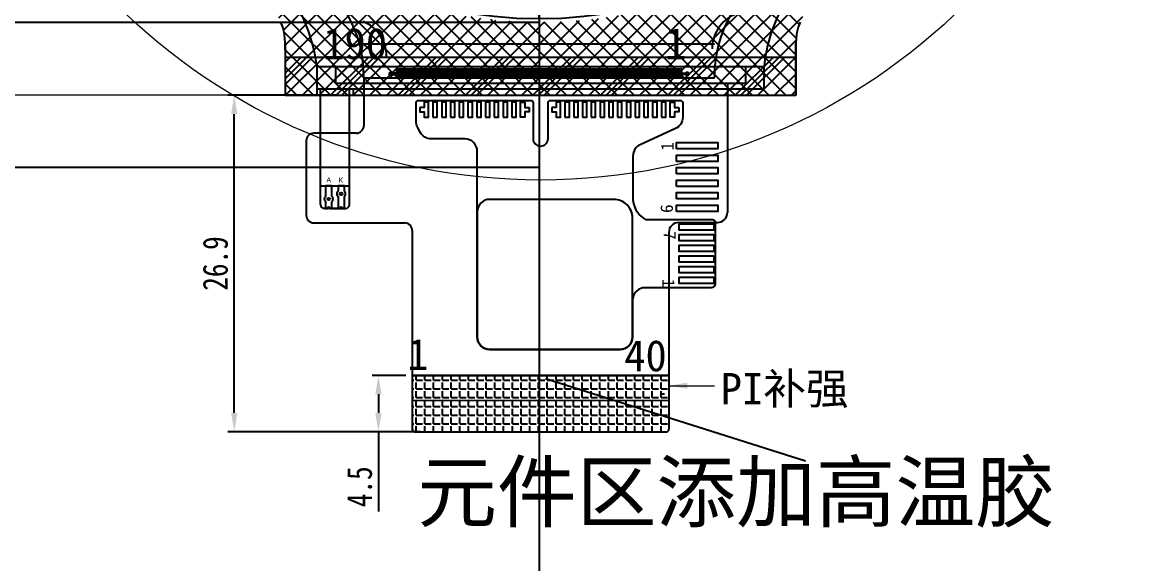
# Model space of a CAD drawing. Header units: millimetres. Extents: x -2894 to 5479, y -6001 to -1211.
# Drawn here: x 5105.6 to 5194.9, y -5874.8 to -5831.5 of the extents above; entities that cross this region are included whole.
import ezdxf

# ---------------------------------------------------------------- set-up
doc = ezdxf.new("R2010")
doc.units = ezdxf.units.MM
doc.header["$LTSCALE"] = 0.2
doc.header["$MEASUREMENT"] = 0
doc.linetypes.add('CENTER', pattern=[50.8, 31.75, -6.35, 6.35, -6.35])
doc.linetypes.add('CENTER2', pattern=[28.575, 19.05, -3.175, 3.175, -3.175])
for name, color, linetype in [('BL', 7, 'Continuous'), ('DIM-1', 3, 'Continuous'), ('FPC', 40, 'Continuous'), ('L91', 3, 'Continuous'), ('LCD_FPC', 22, 'Continuous'), ('Sensor', 7, 'Continuous'), ('其它', 7, 'Continuous'), ('背胶', 2, 'Continuous'), ('铁框', 6, 'Continuous')]:
    doc.layers.add(name, color=color, linetype=linetype)
doc.layers.add('CENTER', color=1, linetype='CENTER2', lineweight=9)
doc.layers.add('dim', color=4, linetype='Continuous', lineweight=9)
doc.styles.add('AAAAAA', font='arial.ttf')
doc.styles.get("Standard").update_dxf_attribs({"font": 'SimSun.ttf'})
doc.styles.add('TEXTSTYLE_0', font='SimSun.ttf', dxfattribs={"width": 0.8})
doc.styles.add('型式1', font='', dxfattribs={"height": 2})
doc.styles.add('宋体', font='SimSun.ttf')
doc.styles.add('样式 1', font='', dxfattribs={"width": 0.8})
doc.styles.get('型式1').set_extended_font_data('PMingLiU')
doc.styles.get('样式 1').set_extended_font_data('KaiTi_GB2312')
doc.dimstyles.new('1-1', dxfattribs={"dimscale": 0, "dimtxt": 8, "dimasz": 2.5, "dimexe": 1.25, "dimexo": 0.2, "dimtad": 1, "dimzin": 1, "dimdsep": 46, "dimtxsty": 'TEXTSTYLE_0', "dimcen": 1, "dimadec": 0, "dimazin": 0, "dimtfac": 1, "dimtmove": 0, "dimatfit": 3, "dimfxl": 1, "dimarcsym": 0})
doc.dimstyles.new('aaaaa', dxfattribs={"dimtxt": 2, "dimasz": 1.5, "dimexe": 0.5, "dimexo": 0.625, "dimgap": 0.5, "dimtad": 1, "dimzin": 1, "dimdsep": 46, "dimtxsty": 'AAAAAA', "dimcen": 0, "dimclrd": 256, "dimclre": 256, "dimclrt": 256, "dimadec": 0, "dimazin": 0, "dimtfac": 1, "dimtmove": 0, "dimatfit": 3, "dimfxl": 1, "dimlwd": -1, "dimlwe": -1, "dimarcsym": 0})
doc.dimstyles.get("Standard").update_dxf_attribs({"dimtxt": 0.18, "dimasz": 0.18, "dimexe": 0.18, "dimexo": 0.0625, "dimgap": 0.09, "dimtad": 0, "dimrnd": 0.001, "dimzin": 0, "dimdsep": 46, "dimtxsty": 'Standard', "dimcen": 0.09, "dimadec": 0, "dimazin": 0, "dimtfac": 1, "dimtofl": 0, "dimtmove": 0, "dimatfit": 3, "dimfxl": 1, "dimtolj": 1, "dimtzin": 0, "dimarcsym": 0})
doc.dimstyles.new('SYX', dxfattribs={"dimtxt": 2, "dimasz": 1.5, "dimexe": 0.5, "dimexo": 0.5, "dimgap": 0.5, "dimtad": 1, "dimdsep": 46, "dimtxsty": '样式 1', "dimcen": 2.5, "dimclrd": 256, "dimclre": 256, "dimclrt": 256, "dimadec": 0, "dimazin": 0, "dimtfac": 1, "dimtmove": 0, "dimatfit": 3, "dimfxl": 1, "dimarcsym": 0})
doc.dimstyles.new('研发标准', dxfattribs={"dimtxt": 2.5, "dimasz": 1, "dimexe": 0.5, "dimexo": 0.3, "dimgap": 0.2, "dimtad": 0, "dimzin": 1, "dimdsep": 46, "dimtxsty": '宋体', "dimcen": 0, "dimclrd": 104, "dimclre": 104, "dimclrt": 3, "dimadec": 0, "dimazin": 0, "dimtm": 1e-09, "dimtfac": 0.7, "dimtmove": 0, "dimatfit": 3, "dimfxl": 0.5, "dimtolj": 1, "dimlwd": 0, "dimlwe": 0, "dimarcsym": 0})

# ---------------------------------------------------------------- blocks, each defined once
blk = doc.blocks.new('*u49')
at = {"color": 2}
for p, q in [((-3298.778, -1918.615), (-3298.778, -1909.354)), ((-3296.478, -1918.615), (-3296.478, -1909.354)), ((-3298.778, -1917.115), (-3296.478, -1917.115)), ((-3296.978, -1918.915), (-3298.478, -1918.915)), ((-3297.878, -1918.915), (-3296.778, -1918.915)), ((-3297.878, -1918.915), (-3297.228, -1918.915))]:
    blk.add_line(p, q, dxfattribs=at)
for points in [[(-3297.878, -1917.947), (-3297.878, -1917.115), (-3298.378, -1917.115), (-3298.378, -1917.947)], [(-3297.878, -1917.947), (-3297.878, -1917.115), (-3298.378, -1917.115), (-3298.378, -1917.947)], [(-3296.878, -1917.526), (-3296.878, -1917.115), (-3297.378, -1917.115), (-3297.378, -1917.526)], [(-3296.878, -1917.526), (-3296.878, -1917.115), (-3297.378, -1917.115), (-3297.378, -1917.526)], [(-3298.378, -1918.394), (-3298.378, -1918.915), (-3298.228, -1918.915)], [(-3298.378, -1918.394), (-3298.378, -1918.915), (-3298.228, -1918.915)], [(-3298.028, -1918.915), (-3297.878, -1918.915), (-3297.878, -1918.394)], [(-3298.028, -1918.915), (-3297.878, -1918.915), (-3297.878, -1918.394)], [(-3297.378, -1917.973), (-3297.378, -1918.915), (-3297.228, -1918.915)], [(-3297.378, -1917.973), (-3297.378, -1918.915), (-3297.228, -1918.915)], [(-3297.028, -1918.915), (-3296.878, -1918.915), (-3296.878, -1917.973)], [(-3297.028, -1918.915), (-3296.878, -1918.915), (-3296.878, -1917.973)]]:
    blk.add_lwpolyline(points, dxfattribs=at)
for centre in [(-3297.128, -1917.749), (-3297.128, -1917.749), (-3298.128, -1918.17), (-3298.128, -1918.17)]:
    blk.add_circle(centre, 0.1, dxfattribs=at)
for centre, radius, start, end in [((-3297.178, -1917.749), 0.3, 131.81031, 228.18969), ((-3297.178, -1917.749), 0.3, 131.81031, 228.18969), ((-3297.078, -1917.749), 0.3, 311.81031, 48.18969), ((-3297.078, -1917.749), 0.3, 311.81031, 48.18969), ((-3298.478, -1918.615), 0.3, 180.00183, 270), ((-3298.178, -1918.17), 0.3, 131.81031, 228.18969), ((-3298.178, -1918.17), 0.3, 131.81031, 228.18969), ((-3298.078, -1918.17), 0.3, 311.81031, 48.18969), ((-3298.078, -1918.17), 0.3, 311.81031, 48.18969), ((-3296.778, -1918.615), 0.3, 270, 0), ((-3298.128, -1918.915), 0.1, 0, 180), ((-3298.128, -1918.915), 0.1, 0, 180), ((-3297.128, -1918.915), 0.1, 0, 180), ((-3297.128, -1918.915), 0.1, 0, 180)]:
    blk.add_arc(centre, radius, start, end, dxfattribs=at)
at = {"layer": 'FPC', "color": 2, "char_height": 0.407, "width": 10.97451, "attachment_point": 9, "style": '型式1'}
for s, insert in [('A', (-3297.935, -1916.841)), ('K', (-3296.968, -1916.849))]:
    blk.add_mtext(s, dxfattribs=dict(at, insert=insert))
blk = doc.blocks.new('*D97')
at = {"color": 104, "lineweight": 0, "transparency": 16777216}
for p, q in [((5146.42, -5759.765), (5086.26, -5759.765)), ((5086.76, -5760.765), (5086.76, -5788.749)), ((5086.76, -5836.352), (5086.76, -5808.367)), ((5126.305, -5837.352), (5086.26, -5837.352))]:
    blk.add_line(p, q, dxfattribs=at)
at = {"color": 104, "transparency": 16777216}
for points in [[(5086.593, -5760.765), (5086.926, -5760.765), (5086.76, -5759.765)], [(5086.593, -5836.352), (5086.926, -5836.352), (5086.76, -5837.352)]]:
    blk.add_solid(points, dxfattribs=at)
at = {"layer": 'Defpoints', "color": 0, "transparency": 16777216}
for p in [(5086.76, -5759.765), (5146.72, -5759.765), (5126.605, -5837.352)]:
    blk.add_point(p, dxfattribs=at)
at = {"color": 3, "transparency": 16777216, "insert": (5086.76, -5798.558), "char_height": 2.5, "attachment_point": 5, "rotation": 90, "style": '宋体'}
blk.add_mtext('\\A1;77.59±0.15', dxfattribs=at)
blk = doc.blocks.new('FADAFFD')
at = {"color": 7}
for p, q in [((-4794.355, -1490.335), (-4766.355, -1490.335)), ((-4794.355, -1493.035), (-4794.355, -1492.94)), ((-4794.355, -1493.035), (-4766.355, -1493.035)), ((-4766.355, -1493.035), (-4766.355, -1492.94))]:
    blk.add_line(p, q, dxfattribs=at)
blk.add_circle((-4780.355, -1453.271), 35.064, dxfattribs=at)
for centre, radius, start, end in [((-4780.355, -1453.271), 36.364, 301.17428, 238.82572), ((-4804.355, -1492.94), 10, 0, 58.82572), ((-4756.355, -1492.94), 10, 121.17428, 180)]:
    blk.add_arc(centre, radius, start, end, dxfattribs=at)
at = {"layer": 'CENTER', "ltscale": 0.8}
blk.add_line((-4780.397, -1412.672), (-4780.397, -1488.335), dxfattribs=at)
at = {"layer": 'BL', "char_height": 2.5, "width": 19.86847, "attachment_point": 3}
for s, insert in [('2.8 inch', (-4773.494, -1440.604)), ('480(RGB)*480', (-4770.042, -1447.685)), ('ALL', (-4777.855, -1456.811))]:
    blk.add_mtext(s, dxfattribs=dict(at, insert=insert))
blk = doc.blocks.new('*D103')
at = {"layer": 'Defpoints', "color": 0, "transparency": 16777216}
for p in [(5136.756, -5859.752), (5134.055, -5864.252), (5136.956, -5864.252)]:
    blk.add_point(p, dxfattribs=at)
at = {"layer": 'DIM-1', "lineweight": -2, "transparency": 16777216}
for p, q in [((5136.256, -5859.752), (5133.555, -5859.752)), ((5134.055, -5861.252), (5134.055, -5862.752)), ((5136.456, -5864.252), (5133.555, -5864.252)), ((5134.055, -5864.252), (5134.055, -5870.626))]:
    blk.add_line(p, q, dxfattribs=at)
at = {"layer": 'DIM-1', "transparency": 16777216}
for points in [[(5133.805, -5861.252), (5134.305, -5861.252), (5134.055, -5859.752)], [(5133.805, -5862.752), (5134.305, -5862.752), (5134.055, -5864.252)]]:
    blk.add_solid(points, dxfattribs=at)
at = {"layer": 'DIM-1', "transparency": 16777216, "insert": (5132.555, -5868.652), "char_height": 2, "attachment_point": 5, "rotation": 90, "style": '样式 1'}
blk.add_mtext('4.5', dxfattribs=at)
blk = doc.blocks.new('*D104')
at = {"layer": 'Defpoints', "color": 0, "transparency": 16777216}
for p in [(5122.537, -5837.352), (5131.306, -5837.352), (5137.906, -5864.252)]:
    blk.add_point(p, dxfattribs=at)
at = {"layer": 'DIM-1', "lineweight": -2, "transparency": 16777216}
for p, q in [((5130.806, -5837.352), (5122.037, -5837.352)), ((5122.537, -5862.752), (5122.537, -5838.852)), ((5137.406, -5864.252), (5122.037, -5864.252))]:
    blk.add_line(p, q, dxfattribs=at)
at = {"layer": 'DIM-1', "transparency": 16777216}
for points in [[(5122.287, -5838.852), (5122.787, -5838.852), (5122.537, -5837.352)], [(5122.287, -5862.752), (5122.787, -5862.752), (5122.537, -5864.252)]]:
    blk.add_solid(points, dxfattribs=at)
at = {"layer": 'DIM-1', "transparency": 16777216, "insert": (5121.037, -5850.802), "char_height": 2, "attachment_point": 5, "rotation": 90, "style": '样式 1'}
blk.add_mtext('26.9', dxfattribs=at)
blk = doc.blocks.new('*U90')
at = {"color": 7}
blk.add_lwpolyline([(-0.03, 0.3), (0.03, 0.3), (0.03, -0.3), (-0.03, -0.3)], close=True, dxfattribs=at)
blk = doc.blocks.new('*U91')
at = {"color": 0, "linetype": 'ByBlock', "lineweight": -2, "transparency": 16777216}
for p in [(0, 0), (0.12, 0), (0.24, 0), (0.36, 0), (0.48, 0), (0.6, 0), (0.72, 0), (0.84, 0), (0.96, 0), (1.08, 0), (1.2, 0), (1.32, 0), (1.44, 0), (1.56, 0), (1.68, 0), (1.8, 0), (1.92, 0), (2.04, 0), (2.16, 0), (2.28, 0), (2.4, 0), (2.52, 0), (2.64, 0), (2.76, 0), (2.88, 0), (3, 0), (3.12, 0), (3.24, 0), (3.36, 0), (3.48, 0), (3.6, 0), (3.72, 0), (3.84, 0), (3.96, 0), (4.08, 0), (4.2, 0), (4.32, 0), (4.44, 0), (4.56, 0), (4.68, 0), (4.8, 0), (4.92, 0), (5.04, 0), (5.16, 0), (5.28, 0), (5.4, 0), (5.52, 0), (5.64, 0), (5.76, 0), (5.88, 0), (6, 0), (6.12, 0), (6.24, 0), (6.36, 0), (6.48, 0), (6.6, 0), (6.72, 0), (6.84, 0), (6.96, 0), (7.08, 0), (7.2, 0), (7.32, 0), (7.44, 0), (7.56, 0), (7.68, 0), (7.8, 0), (7.92, 0), (8.04, 0), (8.16, 0), (8.28, 0), (8.4, 0), (8.52, 0), (8.64, 0), (8.76, 0), (8.88, 0), (9, 0), (9.12, 0), (9.24, 0), (9.36, 0), (9.48, 0), (9.6, 0), (9.72, 0), (9.84, 0), (9.96, 0), (10.08, 0), (10.2, 0), (10.32, 0), (10.44, 0), (10.56, 0), (10.68, 0), (10.8, 0), (10.92, 0), (11.04, 0), (11.16, 0), (11.28, 0), (11.4, 0), (11.52, 0), (11.64, 0), (11.76, 0), (11.88, 0), (12, 0), (12.12, 0), (12.24, 0), (12.36, 0), (12.48, 0), (12.6, 0), (12.72, 0), (12.84, 0), (12.96, 0), (13.08, 0), (13.2, 0), (13.32, 0), (13.44, 0), (13.56, 0), (13.68, 0), (13.8, 0), (13.92, 0), (14.04, 0), (14.16, 0), (14.28, 0), (14.4, 0), (14.52, 0), (14.64, 0), (14.76, 0), (14.88, 0), (15, 0), (15.12, 0), (15.24, 0), (15.36, 0), (15.48, 0), (15.6, 0), (15.72, 0), (15.84, 0), (15.96, 0), (16.08, 0), (16.2, 0), (16.32, 0), (16.44, 0), (16.56, 0), (16.68, 0), (16.8, 0), (16.92, 0), (17.04, 0), (17.16, 0), (17.28, 0), (17.4, 0), (17.52, 0), (17.64, 0), (17.76, 0), (17.88, 0), (18, 0), (18.12, 0), (18.24, 0), (18.36, 0), (18.48, 0), (18.6, 0), (18.72, 0), (18.84, 0), (18.96, 0), (19.08, 0), (19.2, 0), (19.32, 0), (19.44, 0), (19.56, 0), (19.68, 0), (19.8, 0), (19.92, 0), (20.04, 0), (20.16, 0), (20.28, 0), (20.4, 0), (20.52, 0), (20.64, 0), (20.76, 0), (20.88, 0), (21, 0), (21.12, 0), (21.24, 0), (21.36, 0), (21.48, 0), (21.6, 0), (21.72, 0), (21.84, 0), (21.96, 0), (22.08, 0), (22.2, 0), (22.32, 0), (22.44, 0), (22.56, 0), (22.68, 0)]:
    blk.add_blockref('*U90', p, dxfattribs=at)
blk = doc.blocks.new('*D114')
at = {"layer": 'Defpoints', "color": 0, "transparency": 16777216}
for p in [(5147.01, -5739.052), (5066.259, -5843.129), (5147.01, -5843.129)]:
    blk.add_point(p, dxfattribs=at)
at = {"layer": 'dim', "color": 0, "linetype": 'Continuous', "lineweight": -2, "transparency": 16777216}
for p, q in [((5146.81, -5739.052), (5065.009, -5739.052)), ((5146.81, -5843.129), (5065.009, -5843.129))]:
    blk.add_line(p, q, dxfattribs=at)
at = {"layer": 'dim', "color": 0, "lineweight": -2, "transparency": 16777216}
blk.add_line((5066.259, -5741.552), (5066.259, -5840.629), dxfattribs=at)
at = {"layer": 'dim', "color": 0, "transparency": 16777216}
for points in [[(5065.842, -5741.552), (5066.676, -5741.552), (5066.259, -5739.052)], [(5065.842, -5840.629), (5066.676, -5840.629), (5066.259, -5843.129)]]:
    blk.add_solid(points, dxfattribs=at)
at = {"layer": 'dim', "color": 0, "transparency": 16777216, "insert": (5063.478, -5791.09), "char_height": 4, "attachment_point": 5, "rotation": 90, "style": 'TEXTSTYLE_0'}
blk.add_mtext('{\\C4;LENS OD} 104.08%%P0.1', dxfattribs=at)
blk = doc.blocks.new('*D107')
at = {"layer": 'Defpoints', "color": 0, "transparency": 16777216}
for p in [(5146.751, -5760.873), (5075.92, -5831.517), (5147.016, -5831.517)]:
    blk.add_point(p, dxfattribs=at)
at = {"layer": 'dim', "color": 0, "linetype": 'Continuous', "lineweight": -2, "transparency": 16777216}
for p, q in [((5146.551, -5760.873), (5074.67, -5760.873)), ((5146.816, -5831.517), (5074.67, -5831.517))]:
    blk.add_line(p, q, dxfattribs=at)
at = {"layer": 'dim', "color": 0, "lineweight": -2, "transparency": 16777216}
blk.add_line((5075.92, -5763.373), (5075.92, -5829.017), dxfattribs=at)
at = {"layer": 'dim', "color": 0, "transparency": 16777216}
for points in [[(5075.504, -5763.373), (5076.337, -5763.373), (5075.92, -5760.873)], [(5075.504, -5829.017), (5076.337, -5829.017), (5075.92, -5831.517)]]:
    blk.add_solid(points, dxfattribs=at)
at = {"layer": 'dim', "color": 0, "transparency": 16777216, "insert": (5073.284, -5796.195), "char_height": 4, "attachment_point": 5, "rotation": 90, "style": 'TEXTSTYLE_0'}
blk.add_mtext('{\\C4;LENS AV }70.64', dxfattribs=at)
blk = doc.blocks.new('*D112')
at = {"layer": 'Defpoints', "color": 0, "transparency": 16777216}
for p in [(5147.016, -5831.517), (5075.92, -5843.129), (5147.01, -5843.129)]:
    blk.add_point(p, dxfattribs=at)
at = {"layer": 'dim', "color": 0, "linetype": 'Continuous', "lineweight": -2, "transparency": 16777216}
for p, q in [((5146.816, -5831.517), (5074.67, -5831.517)), ((5146.81, -5843.129), (5074.67, -5843.129))]:
    blk.add_line(p, q, dxfattribs=at)
at = {"layer": 'dim', "color": 0, "lineweight": -2, "transparency": 16777216}
for p, q in [((5075.92, -5834.017), (5075.92, -5840.629)), ((5075.92, -5843.129), (5075.92, -5857.337))]:
    blk.add_line(p, q, dxfattribs=at)
at = {"layer": 'dim', "color": 0, "transparency": 16777216}
for points in [[(5075.504, -5834.017), (5076.337, -5834.017), (5075.92, -5831.517)], [(5075.504, -5840.629), (5076.337, -5840.629), (5075.92, -5843.129)]]:
    blk.add_solid(points, dxfattribs=at)
at = {"layer": 'dim', "color": 0, "transparency": 16777216, "insert": (5073.295, -5851.483), "char_height": 4, "attachment_point": 5, "rotation": 90, "style": 'TEXTSTYLE_0'}
blk.add_mtext('11.61', dxfattribs=at)

msp = doc.modelspace()

# ---------------------------------------------------------------- hatches: boundary and pattern name
h = msp.add_hatch()
h.set_pattern_fill('ANSI37', color=5, scale=0.3, style=0)
h.set_pattern_definition([(45, (8564.0561, -3927.4786), (-0.6735192, 0.6735192), []), (135, (8564.0561, -3927.4786), (-0.6735192, -0.6735192), [])])
h.paths.add_polyline_path([(5168.155, -5830.728), (5168.415, -5830.377), (5168.711, -5830.051), (5170.066, -5828.695), (5170.696, -5828.052), (5171.313, -5827.396), (5171.916, -5826.726), (5172.505, -5826.045), (5173.08, -5825.351), (5173.64, -5824.645), (5174.185, -5823.928), (5174.715, -5823.2), (5176.802, -5820.27), (5176.934, -5820.082), (5177.064, -5819.894), (5177.194, -5819.705), (5177.322, -5819.515), (5177.449, -5819.324), (5177.575, -5819.132), (5177.7, -5818.94), (5177.823, -5818.746), (5177.946, -5818.552), (5178.067, -5818.357), (5178.186, -5818.162), (5178.305, -5817.966), (5178.422, -5817.769), (5178.539, -5817.571), (5178.653, -5817.372), (5178.767, -5817.173), (5178.879, -5816.973), (5178.991, -5816.773), (5179.1, -5816.571), (5179.209, -5816.369), (5179.316, -5816.167), (5179.422, -5815.963), (5179.527, -5815.759), (5179.631, -5815.555), (5179.733, -5815.349), (5179.834, -5815.143), (5179.933, -5814.937), (5180.032, -5814.73), (5180.129, -5814.522), (5180.224, -5814.313), (5180.319, -5814.104), (5180.412, -5813.895), (5180.503, -5813.684), (5180.594, -5813.474), (5180.683, -5813.262), (5180.771, -5813.051), (5180.857, -5812.838), (5180.942, -5812.625), (5181.026, -5812.412), (5181.108, -5812.198), (5181.189, -5811.983), (5181.269, -5811.768), (5181.348, -5811.553), (5181.425, -5811.337), (5181.5, -5811.12), (5181.574, -5810.903), (5181.647, -5810.686), (5181.719, -5810.468), (5181.789, -5810.249), (5181.858, -5810.031), (5181.925, -5809.811), (5181.991, -5809.592), (5182.056, -5809.372), (5182.119, -5809.151), (5182.181, -5808.931), (5182.242, -5808.709), (5182.301, -5808.488), (5182.359, -5808.266), (5182.415, -5808.043), (5182.47, -5807.821), (5182.523, -5807.598), (5182.576, -5807.374), (5182.626, -5807.151), (5182.676, -5806.927), (5182.724, -5806.703), (5182.77, -5806.478), (5182.815, -5806.253), (5182.859, -5806.028), (5182.901, -5805.803), (5182.942, -5805.577), (5182.981, -5805.351), (5183.019, -5805.125), (5183.056, -5804.898), (5183.091, -5804.672), (5183.125, -5804.445), (5183.157, -5804.218), (5183.188, -5803.991), (5183.218, -5803.763), (5183.246, -5803.536), (5183.272, -5803.308), (5183.297, -5803.08), (5183.321, -5802.852), (5183.343, -5802.624), (5183.364, -5802.395), (5183.384, -5802.167), (5183.402, -5801.938), (5183.505, -5800.504), (5183.505, -5795.754), (5183.487, -5795.118), (5183.479, -5794.889), (5183.47, -5794.66), (5183.459, -5794.431), (5183.447, -5794.202), (5183.433, -5793.973), (5183.418, -5793.744), (5183.402, -5793.516), (5183.384, -5793.287), (5183.364, -5793.058), (5183.343, -5792.83), (5183.321, -5792.602), (5183.297, -5792.374), (5183.272, -5792.146), (5183.246, -5791.918), (5183.218, -5791.69), (5183.188, -5791.463), (5183.157, -5791.236), (5183.125, -5791.009), (5183.091, -5790.782), (5183.056, -5790.555), (5183.019, -5790.329), (5182.981, -5790.103), (5182.942, -5789.877), (5182.901, -5789.651), (5182.859, -5789.426), (5182.815, -5789.2), (5182.77, -5788.976), (5182.724, -5788.751), (5182.676, -5788.527), (5182.626, -5788.303), (5182.576, -5788.079), (5182.523, -5787.856), (5182.47, -5787.633), (5182.415, -5787.41), (5182.359, -5787.188), (5182.301, -5786.966), (5182.242, -5786.744), (5182.181, -5786.523), (5182.119, -5786.302), (5182.056, -5786.082), (5181.991, -5785.862), (5181.925, -5785.642), (5181.858, -5785.423), (5181.789, -5785.204), (5181.719, -5784.986), (5181.647, -5784.768), (5181.574, -5784.551), (5181.5, -5784.334), (5181.425, -5784.117), (5181.348, -5783.901), (5181.269, -5783.685), (5181.189, -5783.47), (5181.108, -5783.256), (5181.026, -5783.042), (5180.942, -5782.828), (5180.857, -5782.615), (5180.771, -5782.403), (5180.683, -5782.191), (5180.594, -5781.98), (5180.503, -5781.769), (5180.412, -5781.559), (5180.319, -5781.349), (5180.224, -5781.14), (5180.129, -5780.932), (5180.032, -5780.724), (5179.933, -5780.517), (5179.834, -5780.31), (5179.733, -5780.104), (5179.631, -5779.899), (5179.527, -5779.694), (5179.422, -5779.49), (5179.316, -5779.287), (5179.209, -5779.084), (5179.1, -5778.882), (5178.991, -5778.681), (5178.879, -5778.48), (5178.767, -5778.28), (5178.653, -5778.081), (5178.539, -5777.883), (5178.422, -5777.685), (5178.305, -5777.488), (5178.186, -5777.292), (5178.067, -5777.096), (5177.946, -5776.901), (5177.823, -5776.707), (5177.7, -5776.514), (5177.575, -5776.322), (5177.449, -5776.13), (5177.322, -5775.939), (5177.194, -5775.749), (5177.064, -5775.56), (5176.934, -5775.371), (5176.802, -5775.184), (5176.669, -5774.997), (5176.535, -5774.811), (5176.399, -5774.626), (5176.263, -5774.441), (5176.125, -5774.258), (5175.986, -5774.076), (5175.846, -5773.894), (5175.705, -5773.713), (5175.563, -5773.533), (5175.419, -5773.354), (5175.275, -5773.176), (5175.129, -5772.999), (5174.982, -5772.823), (5174.835, -5772.647), (5174.686, -5772.473), (5174.536, -5772.3), (5174.384, -5772.127), (5174.232, -5771.956), (5174.079, -5771.785), (5173.925, -5771.615), (5173.769, -5771.447), (5173.613, -5771.279), (5173.455, -5771.112), (5173.297, -5770.947), (5173.137, -5770.782), (5172.976, -5770.618), (5172.815, -5770.456), (5172.652, -5770.294), (5172.488, -5770.133), (5172.324, -5769.974), (5172.158, -5769.815), (5171.991, -5769.658), (5171.824, -5769.501), (5171.655, -5769.346), (5171.485, -5769.191), (5171.315, -5769.038), (5171.143, -5768.886), (5170.971, -5768.735), (5170.797, -5768.585), (5170.623, -5768.436), (5170.448, -5768.288), (5170.271, -5768.141), (5170.094, -5767.996), (5169.916, -5767.851), (5169.737, -5767.708), (5169.557, -5767.565), (5169.376, -5767.424), (5169.195, -5767.284), (5169.012, -5767.145), (5168.829, -5767.008), (5168.645, -5766.871), (5168.46, -5766.736), (5168.274, -5766.602), (5168.087, -5766.469), (5167.899, -5766.337), (5167.711, -5766.206), (5167.521, -5766.077), (5167.331, -5765.948), (5167.14, -5765.821), (5166.949, -5765.695), (5166.756, -5765.57), (5166.563, -5765.447), (5166.369, -5765.325), (5166.174, -5765.204), (5165.979, -5765.084), (5165.782, -5764.965), (5165.585, -5764.848), (5165.388, -5764.732), (5165.189, -5764.617), (5164.99, -5764.503), (5164.79, -5764.391), (5164.589, -5764.28), (5164.388, -5764.17), (5164.186, -5764.061), (5163.983, -5763.954), (5163.78, -5763.848), (5163.576, -5763.743), (5163.371, -5763.64), (5163.166, -5763.538), (5162.96, -5763.437), (5162.754, -5763.337), (5162.546, -5763.239), (5162.339, -5763.142), (5162.13, -5763.046), (5161.921, -5762.952), (5161.711, -5762.859), (5161.501, -5762.767), (5161.291, -5762.676), (5161.079, -5762.587), (5160.867, -5762.5), (5160.655, -5762.413), (5160.442, -5762.328), (5160.228, -5762.244), (5160.014, -5762.162), (5159.8, -5762.081), (5159.585, -5762.001), (5159.369, -5761.923), (5159.153, -5761.846), (5158.937, -5761.77), (5158.72, -5761.696), (5158.502, -5761.623), (5158.284, -5761.551), (5158.066, -5761.481), (5157.847, -5761.412), (5157.628, -5761.345), (5157.409, -5761.279), (5157.189, -5761.214), (5156.968, -5761.151), (5156.747, -5761.089), (5156.526, -5761.029), (5156.305, -5760.969), (5156.083, -5760.912), (5155.86, -5760.855), (5155.638, -5760.8), (5155.415, -5760.747), (5155.191, -5760.695), (5154.968, -5760.644), (5154.744, -5760.595), (5154.519, -5760.547), (5154.295, -5760.5), (5154.07, -5760.455), (5153.845, -5760.411), (5153.619, -5760.369), (5153.394, -5760.328), (5153.168, -5760.289), (5152.942, -5760.251), (5152.715, -5760.214), (5152.489, -5760.179), (5152.262, -5760.145), (5152.035, -5760.113), (5151.807, -5760.082), (5151.58, -5760.053), (5151.352, -5760.025), (5151.125, -5759.998), (5150.897, -5759.973), (5150.669, -5759.949), (5150.44, -5759.927), (5150.212, -5759.906), (5149.983, -5759.887), (5149.755, -5759.869), (5149.526, -5759.852), (5149.297, -5759.837), (5149.068, -5759.823), (5148.839, -5759.811), (5148.61, -5759.8), (5148.381, -5759.791), (5148.152, -5759.783), (5147.923, -5759.776), (5147.693, -5759.771), (5147.464, -5759.768), (5147.235, -5759.766), (5147.005, -5759.765), (5146.776, -5759.766), (5146.547, -5759.768), (5146.317, -5759.771), (5146.088, -5759.776), (5145.859, -5759.783), (5145.63, -5759.791), (5145.401, -5759.8), (5145.171, -5759.811), (5144.942, -5759.823), (5144.714, -5759.837), (5144.485, -5759.852), (5144.256, -5759.869), (5144.027, -5759.887), (5143.799, -5759.906), (5143.57, -5759.927), (5143.342, -5759.949), (5143.114, -5759.973), (5142.886, -5759.998), (5142.658, -5760.025), (5142.431, -5760.053), (5142.203, -5760.082), (5141.976, -5760.113), (5141.749, -5760.145), (5141.522, -5760.179), (5141.296, -5760.214), (5141.069, -5760.251), (5140.843, -5760.289), (5140.617, -5760.328), (5140.391, -5760.369), (5140.166, -5760.411), (5139.941, -5760.455), (5139.716, -5760.5), (5139.491, -5760.547), (5139.267, -5760.595), (5139.043, -5760.644), (5138.819, -5760.695), (5138.596, -5760.747), (5138.373, -5760.8), (5138.151, -5760.855), (5137.928, -5760.912), (5137.706, -5760.969), (5137.485, -5761.029), (5137.263, -5761.089), (5137.043, -5761.151), (5136.822, -5761.214), (5136.602, -5761.279), (5136.383, -5761.345), (5136.163, -5761.412), (5135.945, -5761.481), (5135.726, -5761.551), (5135.508, -5761.623), (5135.291, -5761.696), (5135.074, -5761.77), (5134.857, -5761.846), (5134.641, -5761.923), (5134.426, -5762.001), (5134.211, -5762.081), (5133.996, -5762.162), (5133.782, -5762.244), (5133.569, -5762.328), (5133.356, -5762.413), (5133.143, -5762.5), (5132.932, -5762.587), (5132.72, -5762.676), (5132.509, -5762.767), (5132.299, -5762.859), (5132.09, -5762.952), (5131.881, -5763.046), (5131.672, -5763.142), (5131.464, -5763.239), (5131.257, -5763.337), (5131.051, -5763.437), (5130.845, -5763.538), (5130.639, -5763.64), (5130.435, -5763.743), (5130.231, -5763.848), (5130.027, -5763.954), (5129.825, -5764.061), (5129.623, -5764.17), (5129.421, -5764.28), (5129.221, -5764.391), (5129.021, -5764.503), (5128.822, -5764.617), (5128.623, -5764.732), (5128.425, -5764.848), (5128.228, -5764.965), (5128.032, -5765.084), (5127.836, -5765.204), (5127.642, -5765.325), (5127.448, -5765.447), (5127.254, -5765.57), (5127.062, -5765.695), (5126.87, -5765.821), (5126.679, -5765.948), (5126.489, -5766.077), (5126.3, -5766.206), (5126.112, -5766.337), (5125.924, -5766.469), (5125.737, -5766.602), (5125.551, -5766.736), (5125.366, -5766.871), (5125.182, -5767.008), (5124.998, -5767.145), (5124.816, -5767.284), (5124.634, -5767.424), (5124.453, -5767.565), (5124.274, -5767.708), (5124.095, -5767.851), (5123.917, -5767.996), (5123.739, -5768.141), (5123.563, -5768.288), (5123.388, -5768.436), (5123.213, -5768.585), (5123.04, -5768.735), (5122.867, -5768.886), (5122.696, -5769.038), (5122.525, -5769.191), (5122.356, -5769.346), (5122.187, -5769.501), (5122.019, -5769.658), (5121.853, -5769.815), (5121.687, -5769.974), (5121.522, -5770.133), (5121.359, -5770.294), (5121.196, -5770.456), (5121.034, -5770.618), (5120.874, -5770.782), (5120.714, -5770.947), (5120.556, -5771.112), (5120.398, -5771.279), (5120.242, -5771.447), (5120.086, -5771.615), (5119.932, -5771.785), (5119.779, -5771.956), (5119.626, -5772.127), (5119.475, -5772.3), (5119.325, -5772.473), (5119.176, -5772.647), (5119.028, -5772.823), (5118.882, -5772.999), (5118.736, -5773.176), (5118.591, -5773.354), (5118.448, -5773.533), (5118.306, -5773.713), (5118.165, -5773.894), (5118.025, -5774.076), (5117.886, -5774.258), (5117.748, -5774.441), (5117.612, -5774.626), (5117.476, -5774.811), (5117.342, -5774.997), (5117.209, -5775.184), (5117.077, -5775.371), (5116.946, -5775.56), (5116.817, -5775.749), (5116.689, -5775.939), (5116.562, -5776.13), (5116.436, -5776.322), (5116.311, -5776.514), (5116.187, -5776.707), (5116.065, -5776.901), (5115.944, -5777.096), (5115.824, -5777.292), (5115.706, -5777.488), (5115.588, -5777.685), (5115.472, -5777.883), (5115.357, -5778.081), (5115.244, -5778.28), (5115.131, -5778.48), (5115.02, -5778.681), (5114.91, -5778.882), (5114.802, -5779.084), (5114.694, -5779.287), (5114.588, -5779.49), (5114.484, -5779.694), (5114.38, -5779.899), (5114.278, -5780.104), (5114.177, -5780.31), (5114.077, -5780.517), (5113.979, -5780.724), (5113.882, -5780.932), (5113.787, -5781.14), (5113.692, -5781.349), (5113.599, -5781.559), (5113.507, -5781.769), (5113.417, -5781.98), (5113.328, -5782.191), (5113.24, -5782.403), (5113.154, -5782.615), (5113.069, -5782.828), (5112.985, -5783.042), (5112.902, -5783.256), (5112.821, -5783.47), (5112.742, -5783.685), (5112.663, -5783.901), (5112.586, -5784.117), (5112.511, -5784.334), (5112.436, -5784.551), (5112.363, -5784.768), (5112.292, -5784.986), (5112.222, -5785.204), (5112.153, -5785.423), (5112.085, -5785.642), (5112.019, -5785.862), (5111.955, -5786.082), (5111.891, -5786.302), (5111.829, -5786.523), (5111.769, -5786.744), (5111.71, -5786.966), (5111.652, -5787.188), (5111.596, -5787.41), (5111.541, -5787.633), (5111.487, -5787.856), (5111.435, -5788.079), (5111.384, -5788.303), (5111.335, -5788.527), (5111.287, -5788.751), (5111.241, -5788.976), (5111.196, -5789.2), (5111.152, -5789.426), (5111.11, -5789.651), (5111.069, -5789.877), (5111.029, -5790.103), (5110.991, -5790.329), (5110.955, -5790.555), (5110.92, -5790.782), (5110.886, -5791.009), (5110.854, -5791.236), (5110.823, -5791.463), (5110.793, -5791.69), (5110.765, -5791.918), (5110.739, -5792.146), (5110.713, -5792.374), (5110.69, -5792.602), (5110.667, -5792.83), (5110.647, -5793.058), (5110.627, -5793.287), (5110.609, -5793.516), (5110.593, -5793.744), (5110.577, -5793.973), (5110.564, -5794.202), (5110.551, -5794.431), (5110.541, -5794.66), (5110.531, -5794.889), (5110.523, -5795.118), (5110.505, -5795.754), (5110.505, -5800.504), (5110.609, -5801.938), (5110.627, -5802.167), (5110.647, -5802.395), (5110.667, -5802.624), (5110.69, -5802.852), (5110.713, -5803.08), (5110.739, -5803.308), (5110.765, -5803.536), (5110.793, -5803.763), (5110.823, -5803.991), (5110.854, -5804.218), (5110.886, -5804.445), (5110.92, -5804.672), (5110.955, -5804.898), (5110.991, -5805.125), (5111.029, -5805.351), (5111.069, -5805.577), (5111.11, -5805.803), (5111.152, -5806.028), (5111.196, -5806.253), (5111.241, -5806.478), (5111.287, -5806.703), (5111.335, -5806.927), (5111.384, -5807.151), (5111.435, -5807.374), (5111.487, -5807.598), (5111.541, -5807.821), (5111.596, -5808.043), (5111.652, -5808.266), (5111.71, -5808.488), (5111.769, -5808.709), (5111.829, -5808.931), (5111.891, -5809.151), (5111.955, -5809.372), (5112.019, -5809.592), (5112.085, -5809.811), (5112.153, -5810.031), (5112.222, -5810.249), (5112.292, -5810.468), (5112.363, -5810.686), (5112.436, -5810.903), (5112.511, -5811.12), (5112.586, -5811.337), (5112.663, -5811.553), (5112.742, -5811.768), (5112.821, -5811.983), (5112.902, -5812.198), (5112.985, -5812.412), (5113.069, -5812.625), (5113.154, -5812.838), (5113.24, -5813.051), (5113.328, -5813.262), (5113.417, -5813.474), (5113.507, -5813.684), (5113.599, -5813.895), (5113.692, -5814.104), (5113.787, -5814.313), (5113.882, -5814.522), (5113.979, -5814.73), (5114.077, -5814.937), (5114.177, -5815.143), (5114.278, -5815.349), (5114.38, -5815.555), (5114.484, -5815.759), (5114.588, -5815.963), (5114.694, -5816.167), (5114.802, -5816.369), (5114.91, -5816.571), (5115.02, -5816.773), (5115.131, -5816.973), (5115.244, -5817.173), (5115.357, -5817.372), (5115.472, -5817.571), (5115.588, -5817.769), (5115.706, -5817.966), (5115.824, -5818.162), (5115.944, -5818.357), (5116.065, -5818.552), (5116.187, -5818.746), (5116.311, -5818.94), (5116.436, -5819.132), (5116.562, -5819.324), (5116.689, -5819.515), (5116.817, -5819.705), (5116.946, -5819.894), (5117.077, -5820.082), (5117.209, -5820.27), (5119.296, -5823.2), (5119.826, -5823.928), (5120.371, -5824.645), (5120.931, -5825.351), (5121.506, -5826.045), (5122.095, -5826.726), (5122.698, -5827.396), (5123.315, -5828.052), (5123.945, -5828.695), (5125.3, -5830.051), (5125.596, -5830.377), (5125.856, -5830.728), (5126.08, -5831.102), (5126.266, -5831.496), (5126.413, -5831.906), (5126.519, -5832.329), (5126.583, -5832.76), (5126.605, -5833.201), (5126.605, -5837.352), (5167.406, -5837.352), (5167.406, -5833.201), (5167.427, -5832.76), (5167.491, -5832.329), (5167.597, -5831.906), (5167.744, -5831.496), (5167.931, -5831.102)])
h.paths.add_polyline_path([(5111.698, -5796.195, -1), (5182.334, -5796.195, -1)], flags=16)
h = msp.add_hatch()
h.set_pattern_fill('ANSI34', scale=0.2, style=0)
h.set_pattern_definition([(45, (8564.056, -3927.4786), (-2.694077, 2.694077), []), (45, (8564.954, -3927.4786), (-2.694077, 2.694077), []), (45, (8565.852, -3927.4786), (-2.694077, 2.694077), []), (45, (8566.75, -3927.4786), (-2.694077, 2.694077), [])])
h.paths.add_polyline_path([(5167.406, -5837.352), (5167.406, -5834.302), (5126.605, -5834.302), (5126.605, -5837.352)])
at = {"layer": 'BL'}
h = msp.add_hatch(dxfattribs=at)
h.set_pattern_fill('ANGLE', color=1, scale=0.1, style=0)
h.set_pattern_definition([(0, (3262.99426, -6617.30546), (0, 0.6985), [0.508, -0.1905]), (90, (3262.99426, -6617.30546), (-0.6985, 4e-17), [0.508, -0.1905])])
h.paths.add_polyline_path([(5136.756, -5864.252), (5136.756, -5859.752), (5157.256, -5859.752), (5157.256, -5864.252)])

# ---------------------------------------------------------------- linework, layer by layer
at = {"color": 5}
msp.add_line((5130.633, -5835.039), (5163.378, -5835.039), dxfattribs=at)
msp.add_line((5163.378, -5835.039), (5164.86, -5835.039))
at = {"color": 0}
for p, q in [((5164.86, -5836.832), (5164.86, -5835.039)), ((5129.134, -5836.832), (5129.134, -5837.352)), ((5132.033, -5836.832), (5132.033, -5837.352))]:
    msp.add_line(p, q, dxfattribs=at)
at = {"color": 1}
for p, q in [((5132.891, -5835.943), (5132.891, -5839.781)), ((5128.295, -5840.981), (5128.295, -5846.954)), ((5132.291, -5840.381), (5128.895, -5840.381)), ((5128.895, -5847.554), (5136.156, -5847.554))]:
    msp.add_line(p, q, dxfattribs=at)
at = {"color": 5}
msp.add_lwpolyline([(5126.605, -5834.302), (5167.406, -5834.302)], dxfattribs=at)
at = {"color": 7}
for points in [[(5135.521, -5835.593), (5135.121, -5835.593), (5135.121, -5835.493), (5135.021, -5835.493), (5135.021, -5835.593), (5134.921, -5835.593), (5134.921, -5835.693), (5135.021, -5835.693), (5135.021, -5835.793), (5135.121, -5835.793), (5135.121, -5835.693), (5135.521, -5835.693)], [(5158.261, -5835.593), (5158.661, -5835.593), (5158.661, -5835.493), (5158.761, -5835.493), (5158.761, -5835.593), (5158.861, -5835.593), (5158.861, -5835.693), (5158.761, -5835.693), (5158.761, -5835.793), (5158.661, -5835.793), (5158.661, -5835.693), (5158.261, -5835.693)]]:
    msp.add_lwpolyline(points, close=True, dxfattribs=at)
at = {"color": 240, "true_color": 0xed1f24}
for points in [[(5157.866, -5841.631), (5157.866, -5841.131), (5161.166, -5841.131), (5161.166, -5841.631)], [(5157.866, -5842.631), (5157.866, -5842.131), (5161.166, -5842.131), (5161.166, -5842.631)], [(5157.866, -5843.631), (5157.866, -5843.131), (5161.166, -5843.131), (5161.166, -5843.631)], [(5157.866, -5844.631), (5157.866, -5844.131), (5161.166, -5844.131), (5161.166, -5844.631)], [(5157.866, -5845.631), (5157.866, -5845.131), (5161.166, -5845.131), (5161.166, -5845.631)], [(5157.866, -5846.631), (5157.866, -5846.131), (5161.166, -5846.131), (5161.166, -5846.631)]]:
    msp.add_lwpolyline(points, close=True, dxfattribs=at)
msp.add_lwpolyline([(5142.95, -5845.672, 0.414214), (5141.95, -5846.672), (5141.95, -5856.672, 0.414214), (5142.95, -5857.672), (5153.354, -5857.672, 0.414214), (5154.354, -5856.672), (5154.354, -5847.172, 0.414214), (5152.854, -5845.672)], format="xyb", close=True)
at = {"color": 1}
for centre, start, end in [((5132.291, -5839.781), 270, 0), ((5128.895, -5840.981), 90, 180), ((5128.895, -5846.954), 180, 270), ((5136.156, -5848.154), 0, 90)]:
    msp.add_arc(centre, 0.6, start, end, dxfattribs=at)
at = {"layer": 'dim', "color": 6}
msp.add_circle((5147.01, -5796.199), 47.93, dxfattribs=at)
at = {"layer": 'FPC', "ltscale": 0.2}
msp.add_line((5146.891, -5796.179), (5146.891, -5892.866), dxfattribs=at)
at = {"layer": 'FPC'}
msp.add_lwpolyline([(5154.354, -5856.672, -0.414214), (5153.354, -5857.672), (5142.95, -5857.672, -0.414214), (5141.95, -5856.672), (5141.95, -5841.83, 0.414214), (5140.95, -5840.83), (5138.277, -5840.83, -0.276191), (5137.396, -5840.303), (5137.178, -5839.897, -0.123854), (5137.059, -5839.424), (5137.059, -5837.958, -0.414214), (5137.259, -5837.758), (5146.209, -5837.758, -0.414214), (5146.409, -5837.958), (5146.409, -5840.812, 1), (5147.609, -5840.812), (5147.609, -5837.958, -0.414214), (5147.809, -5837.758), (5158.159, -5837.758, -0.414214), (5158.359, -5837.958), (5158.359, -5839.106, -0.29353), (5157.774, -5840.016), (5154.965, -5841.3, 0.29353), (5154.381, -5842.21), (5154.381, -5845.438, 0.278551), (5155.381, -5847.288), (5160.746, -5847.288, -0.414214), (5160.946, -5847.488), (5160.946, -5852.438, -0.414214), (5160.646, -5852.738), (5155.354, -5852.738, 0.414214), (5154.354, -5853.738)], format="xyb", close=True, dxfattribs=at)
for points in [[(5137.359, -5838.333), (5137.359, -5838.683), (5137.709, -5838.683), (5137.709, -5839.108), (5138.059, -5839.108), (5138.059, -5837.908), (5137.709, -5837.908), (5137.709, -5838.333)], [(5138.409, -5839.108), (5138.759, -5839.108), (5138.759, -5837.908), (5138.409, -5837.908)], [(5139.109, -5839.108), (5139.459, -5839.108), (5139.459, -5837.908), (5139.109, -5837.908)], [(5139.809, -5839.108), (5140.159, -5839.108), (5140.159, -5837.908), (5139.809, -5837.908)], [(5140.509, -5839.108), (5140.859, -5839.108), (5140.859, -5837.908), (5140.509, -5837.908)], [(5141.209, -5839.108), (5141.559, -5839.108), (5141.559, -5837.908), (5141.209, -5837.908)], [(5141.909, -5839.108), (5142.259, -5839.108), (5142.259, -5837.908), (5141.909, -5837.908)], [(5142.609, -5839.108), (5142.959, -5839.108), (5142.959, -5837.908), (5142.609, -5837.908)], [(5143.309, -5839.108), (5143.659, -5839.108), (5143.659, -5837.908), (5143.309, -5837.908)], [(5144.009, -5839.108), (5144.359, -5839.108), (5144.359, -5837.908), (5144.009, -5837.908)], [(5144.709, -5839.108), (5145.059, -5839.108), (5145.059, -5837.908), (5144.709, -5837.908)], [(5146.109, -5838.333), (5146.109, -5838.683), (5145.759, -5838.683), (5145.759, -5839.108), (5145.409, -5839.108), (5145.409, -5837.908), (5145.759, -5837.908), (5145.759, -5838.333)], [(5147.909, -5838.333), (5147.909, -5838.683), (5148.259, -5838.683), (5148.259, -5839.108), (5148.609, -5839.108), (5148.609, -5837.908), (5148.259, -5837.908), (5148.259, -5838.333)], [(5148.959, -5839.108), (5149.309, -5839.108), (5149.309, -5837.908), (5148.959, -5837.908)], [(5149.659, -5839.108), (5150.009, -5839.108), (5150.009, -5837.908), (5149.659, -5837.908)], [(5150.359, -5839.108), (5150.709, -5839.108), (5150.709, -5837.908), (5150.359, -5837.908)], [(5151.059, -5839.108), (5151.409, -5839.108), (5151.409, -5837.908), (5151.059, -5837.908)], [(5151.759, -5839.108), (5152.109, -5839.108), (5152.109, -5837.908), (5151.759, -5837.908)], [(5152.459, -5839.108), (5152.809, -5839.108), (5152.809, -5837.908), (5152.459, -5837.908)], [(5153.159, -5839.108), (5153.509, -5839.108), (5153.509, -5837.908), (5153.159, -5837.908)], [(5153.859, -5839.108), (5154.209, -5839.108), (5154.209, -5837.908), (5153.859, -5837.908)], [(5154.559, -5839.108), (5154.909, -5839.108), (5154.909, -5837.908), (5154.559, -5837.908)], [(5155.259, -5839.108), (5155.609, -5839.108), (5155.609, -5837.908), (5155.259, -5837.908)], [(5155.959, -5839.108), (5156.309, -5839.108), (5156.309, -5837.908), (5155.959, -5837.908)], [(5156.659, -5839.108), (5157.009, -5839.108), (5157.009, -5837.908), (5156.659, -5837.908)], [(5158.059, -5838.333), (5158.059, -5838.683), (5157.709, -5838.683), (5157.709, -5839.108), (5157.359, -5839.108), (5157.359, -5837.908), (5157.709, -5837.908), (5157.709, -5838.333)]]:
    msp.add_lwpolyline(points, close=True, dxfattribs=at)
at = {"layer": 'FPC', "color": 1}
for points in [[(5160.846, -5847.638), (5160.846, -5848.138), (5158.091, -5848.138), (5158.091, -5847.638)], [(5160.846, -5847.638), (5160.846, -5848.138), (5158.091, -5848.138), (5158.091, -5847.638)], [(5160.846, -5848.488), (5160.846, -5848.988), (5158.091, -5848.988), (5158.091, -5848.488)], [(5160.846, -5849.338), (5160.846, -5849.838), (5158.091, -5849.838), (5158.091, -5849.338)], [(5160.846, -5850.188), (5160.846, -5850.688), (5158.091, -5850.688), (5158.091, -5850.188)], [(5160.846, -5851.038), (5160.846, -5851.538), (5158.091, -5851.538), (5158.091, -5851.038)], [(5160.846, -5851.888), (5160.846, -5852.388), (5158.091, -5852.388), (5158.091, -5851.888)]]:
    msp.add_lwpolyline(points, close=True, dxfattribs=at)
at = {"layer": 'L91', "color": 7, "linetype": 'Continuous'}
for p, q in [((5126.605, -5833.201), (5126.605, -5837.352)), ((5167.406, -5833.201), (5167.406, -5837.352)), ((5129.134, -5835.039), (5129.134, -5836.832)), ((5129.134, -5835.039), (5130.633, -5835.039)), ((5130.633, -5835.039), (5130.633, -5836.377)), ((5163.378, -5835.039), (5163.378, -5836.377)), ((5130.633, -5836.377), (5163.378, -5836.377)), ((5126.605, -5837.352), (5167.406, -5837.352)), ((5129.134, -5836.832), (5164.86, -5836.832)), ((5129.144, -5837.352), (5129.144, -5837.352)), ((5164.665, -5837.352), (5164.665, -5837.352))]:
    msp.add_line(p, q, dxfattribs=at)
for points in [[(5126.605, -5833.714), (5126.605, -5833.201), (5126.583, -5832.76), (5126.519, -5832.329), (5126.413, -5831.906), (5126.266, -5831.496)], [(5167.744, -5831.496), (5167.597, -5831.906), (5167.491, -5832.329), (5167.427, -5832.76), (5167.406, -5833.201), (5167.406, -5833.714)]]:
    msp.add_lwpolyline(points, dxfattribs=at)
at = {"layer": 'L91', "color": 5, "linetype": 'Continuous'}
for points in [[(5126.605, -5833.714), (5126.605, -5833.201), (5126.583, -5832.76), (5126.519, -5832.329), (5126.413, -5831.906), (5126.266, -5831.496)], [(5167.744, -5831.496), (5167.597, -5831.906), (5167.491, -5832.329), (5167.427, -5832.76), (5167.406, -5833.201), (5167.406, -5833.714)], [(5126.605, -5833.201), (5126.605, -5837.352), (5167.406, -5837.352), (5167.406, -5833.201)]]:
    msp.add_lwpolyline(points, dxfattribs=at)
at = {"layer": 'L91', "color": 0, "linetype": 'Continuous'}
for centre, radius, start, end in [((5115.614, -5836.74), 13.626, 7.17164, 45.48048), ((5177.5, -5836.324), 12.705, 132.96709, 174.28364)]:
    msp.add_arc(centre, radius, start, end, dxfattribs=at)
at = {"layer": 'LCD_FPC', "color": 1}
msp.add_line((5136.756, -5848.154), (5136.756, -5864.052), dxfattribs=at)
at = {"layer": 'LCD_FPC'}
for p, q in [((5157.256, -5848.322), (5157.256, -5864.052)), ((5136.756, -5859.752), (5157.256, -5859.752)), ((5157.256, -5859.752), (5136.756, -5859.752)), ((5156.906, -5861.252), (5156.606, -5861.252)), ((5136.956, -5864.252), (5157.056, -5864.252)), ((5136.956, -5864.252), (5157.056, -5864.252)), ((5137.106, -5864.252), (5137.406, -5864.252)), ((5137.606, -5864.252), (5137.906, -5864.252)), ((5138.106, -5864.252), (5138.406, -5864.252)), ((5138.606, -5864.252), (5138.906, -5864.252)), ((5139.106, -5864.252), (5139.406, -5864.252)), ((5139.606, -5864.252), (5139.906, -5864.252)), ((5140.106, -5864.252), (5140.406, -5864.252)), ((5140.606, -5864.252), (5140.906, -5864.252)), ((5141.106, -5864.252), (5141.406, -5864.252)), ((5141.606, -5864.252), (5141.906, -5864.252)), ((5142.106, -5864.252), (5142.406, -5864.252)), ((5142.606, -5864.252), (5142.906, -5864.252)), ((5143.106, -5864.252), (5143.406, -5864.252)), ((5143.606, -5864.252), (5143.906, -5864.252)), ((5144.106, -5864.252), (5144.406, -5864.252)), ((5144.606, -5864.252), (5144.906, -5864.252)), ((5145.106, -5864.252), (5145.406, -5864.252)), ((5145.606, -5864.252), (5145.906, -5864.252)), ((5146.106, -5864.252), (5146.406, -5864.252)), ((5146.606, -5864.252), (5146.906, -5864.252)), ((5147.106, -5864.252), (5147.406, -5864.252)), ((5147.606, -5864.252), (5147.906, -5864.252)), ((5148.106, -5864.252), (5148.406, -5864.252)), ((5148.606, -5864.252), (5148.906, -5864.252)), ((5149.106, -5864.252), (5149.406, -5864.252)), ((5149.606, -5864.252), (5149.906, -5864.252)), ((5150.106, -5864.252), (5150.406, -5864.252)), ((5150.606, -5864.252), (5150.906, -5864.252)), ((5151.106, -5864.252), (5151.406, -5864.252)), ((5151.606, -5864.252), (5151.906, -5864.252)), ((5152.106, -5864.252), (5152.406, -5864.252)), ((5152.606, -5864.252), (5152.906, -5864.252)), ((5153.106, -5864.252), (5153.406, -5864.252)), ((5153.606, -5864.252), (5153.906, -5864.252)), ((5154.106, -5864.252), (5154.406, -5864.252)), ((5154.606, -5864.252), (5154.906, -5864.252)), ((5155.106, -5864.252), (5155.406, -5864.252)), ((5155.606, -5864.252), (5155.906, -5864.252)), ((5155.606, -5864.252), (5155.906, -5864.252)), ((5156.106, -5864.252), (5156.406, -5864.252)), ((5156.106, -5864.252), (5156.406, -5864.252)), ((5156.606, -5864.252), (5156.906, -5864.252)), ((5156.606, -5864.252), (5156.906, -5864.252))]:
    msp.add_line(p, q, dxfattribs=at)
for centre, start, end in [((5136.956, -5864.052), 180, 270), ((5136.956, -5864.052), 180, 270), ((5157.056, -5864.052), 270, 0), ((5157.056, -5864.052), 270, 0), ((5157.056, -5864.052), 270, 0), ((5157.056, -5864.052), 270, 0)]:
    msp.add_arc(centre, 0.2, start, end, dxfattribs=at)
at = {"layer": 'Sensor', "linetype": 'CENTER'}
for centre, start, end in [((5163.709, -5833.644), 114.03399, 180), ((5131.709, -5834.236), 0, 68.08652)]:
    msp.add_arc(centre, 3, start, end, dxfattribs=at)
at = {"layer": '其它', "color": 240, "ltscale": 5, "true_color": 0xed1f24}
for p, q in [((5161.932, -5836.332), (5161.932, -5846.722)), ((5158.056, -5847.522), (5161.132, -5847.522))]:
    msp.add_line(p, q, dxfattribs=at)
for centre, start, end in [((5161.132, -5846.722), 270, 0), ((5158.056, -5848.322), 90, 180)]:
    msp.add_arc(centre, 0.8, start, end, dxfattribs=at)
at = {"layer": '铁框', "color": 0, "ltscale": 0.5, "const_width": 0.15}
msp.add_lwpolyline([(5157.256, -5861.752), (5136.756, -5861.752)], dxfattribs=at)

# ---------------------------------------------------------------- block references
at = {"color": 7}
for name, p in [('FADAFFD', (9927.246, -4342.908)), ('*U91', (5135.551, -5835.543)), ('*u49', (8428.212, -3927.479))]:
    msp.add_blockref(name, p, dxfattribs=at)

# ---------------------------------------------------------------- texts
at = {"color": 240, "true_color": 0xed1f24, "style": '宋体'}
for s, p in [('1', (5157.629, -5841.77)), ('1', (5157.631, -5841.768)), ('6', (5157.582, -5846.76)), ('6', (5157.584, -5846.758))]:
    msp.add_text(s, height=1, rotation=90, dxfattribs=at).set_placement(p)
at = {"layer": 'BL', "char_height": 2.5, "attachment_point": 3}
for s, insert, width in [('190', (5134.75, -5831.966), 1.24094), ('1', (5158.652, -5831.966), 1.24094), ('1', (5138.053, -5856.807), 1.24094), ('40', (5157.089, -5856.917), 4.42503)]:
    msp.add_mtext(s, dxfattribs=dict(at, insert=insert, width=width))
at = {"layer": 'dim', "color": 4, "style": '宋体'}
msp.add_text('元件区添加高温胶', height=4.6672, dxfattribs=at).set_placement((5137.163, -5871.387))
at = {"layer": 'dim', "insert": (5171.615, -5862.36), "char_height": 2.5, "width": 11.99807, "attachment_point": 9, "style": '宋体'}
msp.add_mtext('PI{\\fSimSun|b0|i0|c134|p2;补强}', dxfattribs=at)
at = {"layer": '背胶', "ltscale": 0.2, "char_height": 1, "width": 0.35942, "attachment_point": 1, "rotation": 270, "style": '宋体'}
for s, insert in [('7', (5157.833, -5848.216)), ('1', (5157.73, -5852.025))]:
    msp.add_mtext(s, dxfattribs=dict(at, insert=insert))

# ---------------------------------------------------------------- dimensions: what is measured, and where the dimension line sits
at = {"color": 7}
dim = msp.add_linear_dim(base=(5086.76, -5759.765), p1=(5126.605, -5837.352), p2=(5146.72, -5759.765), angle=90, dimstyle='研发标准', override={"dimtol": 1, "dimtp": 0.15, "dimtm": 0.15, "dimtfac": 1, "dimtdec": 3}, dxfattribs=at)
dim.commit()
dim.dimension.update_dxf_attribs({"geometry": '*D97', "text_midpoint": (5086.76, -5798.558), "dimtype": 160})
at = {"layer": 'dim'}
for base, p1, p2, text, picture, middle in [((5066.259, -5843.129), (5147.01, -5739.052), (5147.01, -5843.129), '{\\C4;LENS OD} <>%%P0.1', '*D114', (5063.478, -5791.09)), ((5075.92, -5831.517), (5146.751, -5760.873), (5147.016, -5831.517), '{\\C4;LENS AV }<>', '*D107', (5073.284, -5796.195))]:
    dim = msp.add_linear_dim(base=base, p1=p1, p2=p2, angle=90, text=text, dimstyle='1-1', override={"dimscale": 1, "dimtxt": 4, "dimfxl": 0.5}, dxfattribs=at)
    dim.commit()
    dim.dimension.update_dxf_attribs({"geometry": picture, "text_midpoint": middle})
dim = msp.add_linear_dim(base=(5075.92, -5843.129), p1=(5147.016, -5831.517), p2=(5147.01, -5843.129), angle=90, dimstyle='1-1', override={"dimscale": 1, "dimtxt": 4, "dimfxl": 0.5}, dxfattribs=at)
dim.commit()
dim.dimension.update_dxf_attribs({"geometry": '*D112', "text_midpoint": (5073.295, -5851.483)})
at = {"layer": 'DIM-1', "color": 3}
dim = msp.add_linear_dim(base=(5122.537, -5837.352), p1=(5137.906, -5864.252), p2=(5131.306, -5837.352), angle=90, dimstyle='SYX', dxfattribs=at)
dim.commit()
dim.dimension.update_dxf_attribs({"geometry": '*D104', "text_midpoint": (5121.037, -5850.802)})
dim = msp.add_linear_dim(base=(5134.055, -5864.252), p1=(5136.756, -5859.752), p2=(5136.956, -5864.252), angle=90, dimstyle='SYX', dxfattribs=at)
dim.commit()
dim.dimension.update_dxf_attribs({"geometry": '*D103', "text_midpoint": (5134.055, -5868.652), "dimtype": 160})

# ---------------------------------------------------------------- leaders
at = {"layer": 'dim', "color": 4}
msp.add_leader([(5147.402, -5860.006), (5168.163, -5866.57)], dimstyle='Standard', override={"dimgap": 0.09, "dimtad": 0}, dxfattribs=at)
at = {"layer": 'dim'}
msp.add_leader([(5157.239, -5860.577), (5160.907, -5860.577)], dimstyle='aaaaa', override={"dimgap": 0.5, "dimtad": 0}, dxfattribs=at)

doc.saveas('drawing.dxf')
